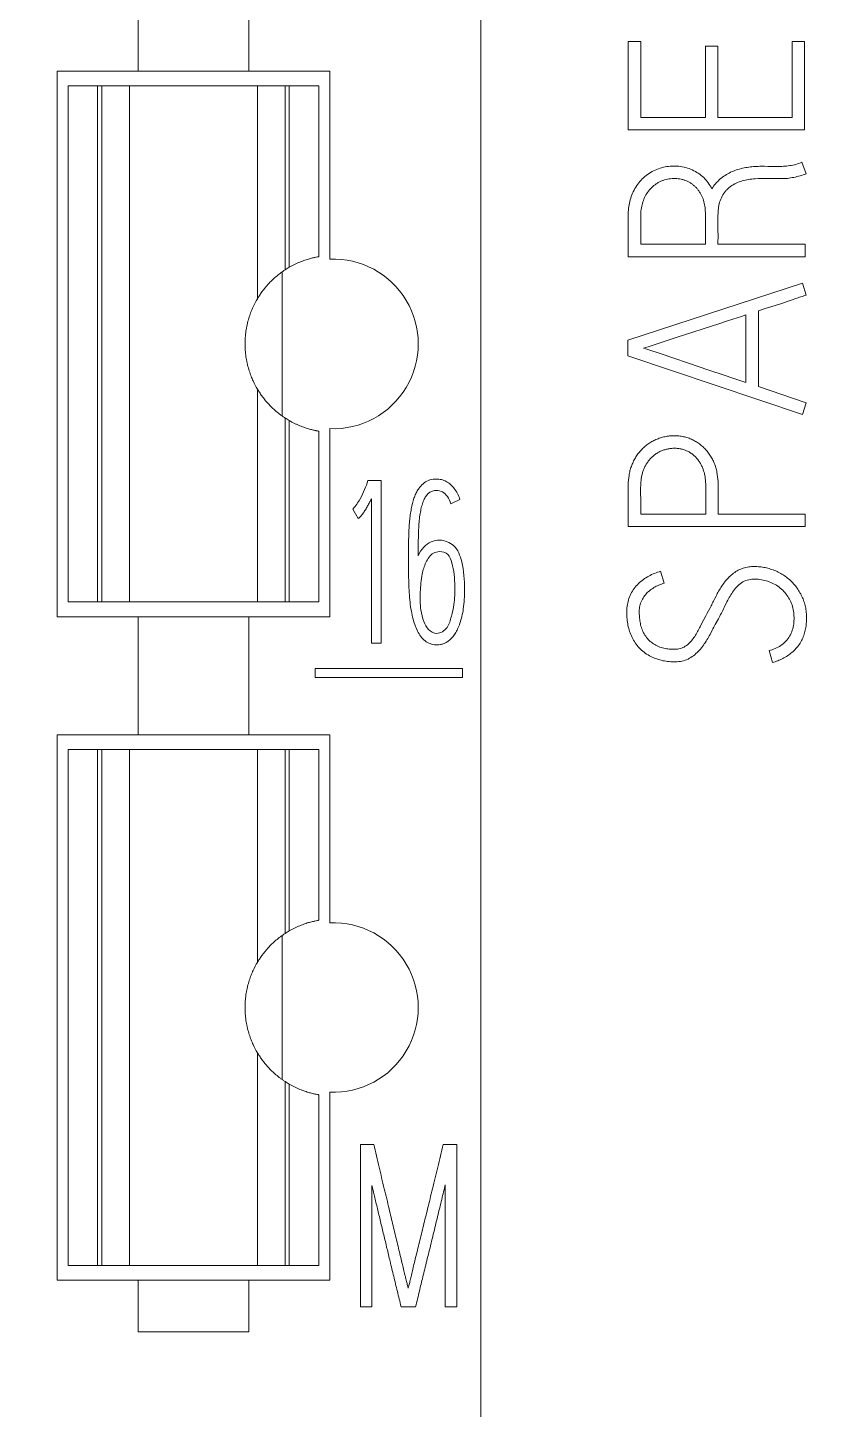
# Model space of a CAD drawing. Header units: millimetres. Extents: x 42356 to 50646, y 31507 to 39566.
# Drawn here: x 47874.95 to 47880.34, y 38376.43 to 38385.8 of the extents above; entities that cross this region are included whole.
import ezdxf

# ---------------------------------------------------------------- set-up
doc = ezdxf.new("R2010")
doc.units = ezdxf.units.MM
doc.set_wipeout_variables(frame=1)
doc.layers.add('000-PI-Oprema', color=30, linetype='Continuous', lineweight=5)

# ---------------------------------------------------------------- blocks, each defined once
blk = doc.blocks.new('PLC_CARD')
at = {"layer": '000-PI-Oprema'}
for p, q in [((15, -16.3764), (15, -58.7236)), ((12.675, -49.1236), (12.675, -48.3236)), ((13.425, -48.3236), (13.425, -49.1236)), ((12.125, -52.8236), (12.125, -49.1236)), ((12.125, -49.1236), (12.675, -49.1236)), ((12.675, -49.1236), (13.425, -49.1236)), ((13.425, -49.1236), (13.975, -49.1236)), ((13.975, -49.1236), (13.975, -50.3992)), ((12.2, -49.2236), (12.4, -49.2236)), ((12.2, -49.2236), (12.2, -52.7236)), ((12.4, -49.2236), (12.428, -49.2236)), ((12.4, -49.2236), (12.4, -52.7236)), ((12.428, -49.2236), (12.6159, -49.2236)), ((12.428, -49.2236), (12.428, -52.7236)), ((12.6159, -49.2236), (12.6159, -52.7236)), ((13.4841, -49.2236), (13.672, -49.2236)), ((13.4841, -49.2236), (13.4841, -50.6673)), ((13.672, -49.2236), (13.7, -49.2236)), ((13.672, -49.2236), (13.672, -50.4712)), ((13.9, -49.2236), (13.7, -49.2236)), ((13.7, -49.2236), (13.7, -50.454)), ((13.9, -49.2236), (13.9, -50.382)), ((13.9001, -50.3821), (13.9001, -49.2236)), ((13.9007, -50.3819), (13.9007, -49.2236)), ((13.651, -50.4856), (13.651, -51.4617)), ((13.4841, -51.2799), (13.4841, -52.7236)), ((13.672, -51.476), (13.672, -52.7236)), ((13.7, -51.4932), (13.7, -52.7236)), ((13.9, -51.5652), (13.9, -52.7236)), ((13.9001, -52.7236), (13.9001, -51.5652)), ((13.9007, -52.7236), (13.9007, -51.5654)), ((13.975, -51.5481), (13.975, -52.8236)), ((14.234, -51.9007), (14.3234, -51.9007)), ((14.3234, -51.9007), (14.3234, -53.0037)), ((14.168, -52.1581), (14.1304, -52.0942)), ((14.2573, -53.0037), (14.2573, -52.0241)), ((14.8582, -52.0286), (14.7973, -52.0576)), ((12.2, -52.7236), (12.4, -52.7236)), ((12.4, -52.7236), (12.428, -52.7236)), ((12.428, -52.7236), (12.6159, -52.7236)), ((13.4841, -52.7236), (13.672, -52.7236)), ((13.672, -52.7236), (13.7, -52.7236)), ((13.9, -52.7236), (13.7, -52.7236)), ((12.675, -52.8236), (12.125, -52.8236)), ((12.675, -53.6236), (12.675, -52.8236)), ((13.425, -52.8236), (12.675, -52.8236)), ((13.975, -52.8236), (13.425, -52.8236)), ((13.425, -52.8236), (13.425, -53.6236)), ((14.3234, -53.0037), (14.2573, -53.0037)), ((14.8753, -53.1736), (13.8768, -53.1736)), ((13.8768, -53.1736), (13.8768, -53.2347)), ((14.8753, -53.2347), (14.8753, -53.1736)), ((13.8768, -53.2347), (14.8753, -53.2347)), ((12.125, -53.6236), (12.675, -53.6236)), ((12.125, -57.3236), (12.125, -53.6236)), ((12.675, -53.6236), (13.425, -53.6236)), ((13.425, -53.6236), (13.975, -53.6236)), ((13.975, -53.6236), (13.975, -54.8992)), ((12.2, -53.7236), (12.4, -53.7236)), ((12.2, -53.7236), (12.2, -57.2236)), ((12.4, -53.7236), (12.428, -53.7236)), ((12.4, -53.7236), (12.4, -57.2236)), ((12.428, -53.7236), (12.6159, -53.7236)), ((12.428, -53.7236), (12.428, -57.2236)), ((12.6159, -53.7236), (12.6159, -57.2236)), ((13.4841, -53.7236), (13.672, -53.7236)), ((13.4841, -53.7236), (13.4841, -55.1673)), ((13.672, -53.7236), (13.7, -53.7236)), ((13.672, -53.7236), (13.672, -54.9712)), ((13.9, -53.7236), (13.7, -53.7236)), ((13.7, -53.7236), (13.7, -54.954)), ((13.9, -53.7236), (13.9, -54.882)), ((13.9001, -54.8821), (13.9001, -53.7236)), ((13.9007, -54.8819), (13.9007, -53.7236)), ((13.651, -54.9856), (13.651, -55.9617)), ((13.4841, -55.7799), (13.4841, -57.2236)), ((13.672, -55.976), (13.672, -57.2236)), ((13.7, -55.9932), (13.7, -57.2236)), ((13.9, -56.0652), (13.9, -57.2236)), ((13.9001, -57.2236), (13.9001, -56.0652)), ((13.9007, -57.2236), (13.9007, -56.0654)), ((13.975, -56.0481), (13.975, -57.3236)), ((14.2729, -56.4022), (14.183, -56.4022)), ((14.183, -56.4022), (14.183, -57.5037)), ((14.8366, -56.4022), (14.7452, -56.4022)), ((14.8366, -57.5037), (14.8366, -56.4022)), ((14.2607, -57.5037), (14.2607, -56.6795)), ((14.7589, -56.6749), (14.7589, -57.5037)), ((12.2, -57.2236), (12.4, -57.2236)), ((12.4, -57.2236), (12.428, -57.2236)), ((12.428, -57.2236), (12.6159, -57.2236)), ((13.4841, -57.2236), (13.672, -57.2236)), ((13.672, -57.2236), (13.7, -57.2236)), ((13.9, -57.2236), (13.7, -57.2236)), ((12.675, -57.3236), (12.125, -57.3236)), ((12.675, -57.6736), (12.675, -57.3236)), ((13.425, -57.3236), (12.675, -57.3236)), ((13.975, -57.3236), (13.425, -57.3236)), ((13.425, -57.3236), (13.425, -57.6736)), ((14.183, -57.5037), (14.2607, -57.5037)), ((14.4588, -57.5022), (14.5578, -57.5022)), ((14.7589, -57.5037), (14.8366, -57.5037)), ((13.425, -57.6736), (12.675, -57.6736))]:
    blk.add_line(p, q, dxfattribs=at)
for centre, radius, start, end in [((14, -50.9736), 0.575, 267.50811, 92.49189), ((14, -50.9736), 0.6, 120, 123.13559), ((14, -50.9736), 0.6, 236.86441, 240), ((14, -55.4736), 0.575, 267.50811, 92.49189), ((14, -55.4736), 0.6, 120, 123.13559), ((14, -55.4736), 0.6, 236.86441, 240)]:
    blk.add_arc(centre, radius, start, end, dxfattribs=at)
for points, knots in [([(12.6159, -49.2236), (12.6254, -49.2236), (12.6439, -49.2236), (12.6721, -49.2236), (12.701, -49.2236), (12.7212, -49.2236), (12.7581, -49.2236), (12.8288, -49.2236), (12.9039, -49.2236), (12.997, -49.2236), (13.096, -49.2236), (13.1938, -49.2236), (13.2734, -49.2236), (13.342, -49.2236), (13.3803, -49.2236), (13.4001, -49.2236), (13.4388, -49.2236), (13.4657, -49.2236), (13.4841, -49.2236)], [0, 0, 0, 0, 0.06207, 0.11975, 0.187035, 0.2395, 0.284229, 0.328958, 0.391725, 0.453791, 0.535986, 0.613149, 0.671042, 0.715771, 0.7605, 0.819646, 0.88025, 1, 1, 1, 1]), ([(13.9, -50.382), (13.9, -50.382), (13.8986, -50.3822), (13.8931, -50.3832), (13.889, -50.384), (13.8809, -50.3855), (13.8779, -50.3862), (13.8713, -50.3876), (13.8641, -50.3892), (13.8559, -50.3912), (13.8471, -50.3934), (13.8425, -50.3946), (13.8279, -50.3987), (13.8175, -50.4019), (13.7954, -50.4095), (13.7836, -50.4138), (13.76, -50.4236), (13.748, -50.4289), (13.7237, -50.4408), (13.7117, -50.4472), (13.7, -50.454)], [0, 0, 0, 0, 0.125, 0.125, 0.25, 0.25, 0.3125, 0.3125, 0.375, 0.4375, 0.4375, 0.5, 0.5, 0.625, 0.625, 0.75, 0.75, 0.875, 0.875, 1, 1, 1, 1]), ([(13.672, -50.4712), (13.6611, -50.4783), (13.6503, -50.4859), (13.6295, -50.5015), (13.6195, -50.5095), (13.6004, -50.5259), (13.5912, -50.5343), (13.5735, -50.5514), (13.565, -50.5602), (13.5412, -50.5863), (13.5271, -50.6037), (13.5085, -50.6293), (13.5029, -50.6376), (13.4952, -50.6493), (13.4927, -50.6532), (13.4882, -50.6605), (13.486, -50.664), (13.4841, -50.6673)], [0, 0, 0, 0, 0.125, 0.125, 0.25, 0.25, 0.375, 0.375, 0.5, 0.5, 0.75, 0.75, 0.875, 0.875, 0.9375, 0.9375, 1, 1, 1, 1]), ([(13.4841, -50.6673), (13.4739, -50.6844), (13.4642, -50.7026), (13.4503, -50.7329), (13.4458, -50.7434), (13.437, -50.7659), (13.4327, -50.7778), (13.4245, -50.8032), (13.4207, -50.8166), (13.4156, -50.8376), (13.414, -50.8448), (13.4109, -50.8595), (13.4095, -50.8671), (13.4056, -50.8901), (13.4036, -50.906), (13.4015, -50.9308), (13.4009, -50.9393), (13.4002, -50.9564), (13.3998, -50.9735), (13.4002, -50.9906), (13.4009, -51.0077), (13.4015, -51.0162), (13.4036, -51.041), (13.4056, -51.0569), (13.4095, -51.08), (13.4109, -51.0876), (13.4139, -51.1022), (13.4155, -51.1094), (13.4206, -51.1303), (13.4244, -51.1436), (13.4325, -51.1688), (13.4368, -51.1809), (13.4456, -51.2035), (13.4502, -51.2141), (13.4642, -51.2446), (13.4739, -51.2628), (13.4841, -51.2799)], [0, 0, 0, 0, 0.125, 0.125, 0.1875, 0.1875, 0.25, 0.25, 0.3125, 0.3125, 0.34375, 0.34375, 0.375, 0.375, 0.4375, 0.4375, 0.46875, 0.46875, 0.5, 0.53125, 0.53125, 0.5625, 0.5625, 0.625, 0.625, 0.65625, 0.65625, 0.6875, 0.6875, 0.75, 0.75, 0.8125, 0.8125, 0.875, 0.875, 1, 1, 1, 1]), ([(13.4841, -51.2799), (13.486, -51.2832), (13.4882, -51.2868), (13.4928, -51.2941), (13.4952, -51.2979), (13.5029, -51.3097), (13.5085, -51.3179), (13.5208, -51.3349), (13.5275, -51.3436), (13.5417, -51.361), (13.5566, -51.3784), (13.5733, -51.3956), (13.591, -51.4128), (13.6003, -51.4213), (13.6196, -51.4378), (13.6296, -51.4458), (13.6451, -51.4574), (13.6503, -51.4612), (13.661, -51.4687), (13.6665, -51.4725), (13.672, -51.476)], [0, 0, 0, 0, 0.0625, 0.0625, 0.125, 0.125, 0.25, 0.25, 0.375, 0.375, 0.5, 0.625, 0.625, 0.75, 0.75, 0.875, 0.875, 0.9375, 0.9375, 1, 1, 1, 1]), ([(13.7, -51.4932), (13.7119, -51.5001), (13.7239, -51.5065), (13.7418, -51.5153), (13.7479, -51.5181), (13.7599, -51.5235), (13.7659, -51.5261), (13.7838, -51.5335), (13.7953, -51.5377), (13.8118, -51.5434), (13.8172, -51.5451), (13.8277, -51.5484), (13.8328, -51.5499), (13.8473, -51.554), (13.856, -51.5561), (13.8676, -51.5589), (13.8713, -51.5597), (13.8779, -51.5611), (13.8809, -51.5617), (13.889, -51.5633), (13.8931, -51.564), (13.8986, -51.565), (13.9, -51.5652), (13.9, -51.5652)], [0, 0, 0, 0, 0.125, 0.125, 0.1875, 0.1875, 0.25, 0.25, 0.375, 0.375, 0.4375, 0.4375, 0.5, 0.5, 0.625, 0.625, 0.6875, 0.6875, 0.75, 0.75, 0.875, 0.875, 1, 1, 1, 1]), ([(14.1304, -52.0942), (14.15, -52.0724), (14.1813, -52.0305), (14.211, -51.9626), (14.2272, -51.9209), (14.234, -51.9007)], [0, 0, 0, 0, 0.391503, 0.710241, 1, 1, 1, 1]), ([(14.5746, -52.4111), (14.5837, -52.3899), (14.6081, -52.3515), (14.66, -52.3121), (14.7344, -52.2971), (14.8324, -52.3352), (14.8834, -52.472), (14.8907, -52.5972), (14.8882, -52.7037), (14.8825, -52.7664), (14.8725, -52.8203), (14.8592, -52.8662), (14.8442, -52.9051), (14.8266, -52.9374), (14.8075, -52.9632), (14.7877, -52.9836), (14.7666, -52.9979), (14.7458, -53.0071), (14.726, -53.0131), (14.6989, -53.0155), (14.6654, -53.0112), (14.6278, -52.9948), (14.5979, -52.9666), (14.5741, -52.9304), (14.5542, -52.8878), (14.5391, -52.8386), (14.5276, -52.7837), (14.519, -52.7237), (14.5139, -52.6592), (14.511, -52.5916), (14.5089, -52.5223), (14.5084, -52.4564), (14.5087, -52.3951), (14.5093, -52.3395), (14.5103, -52.2863), (14.5121, -52.2357), (14.5153, -52.1882), (14.5198, -52.1438), (14.5257, -52.1026), (14.5335, -52.0644), (14.5428, -52.0294), (14.5541, -51.9978), (14.5678, -51.97), (14.5875, -51.9417), (14.6143, -51.9135), (14.654, -51.8937), (14.6947, -51.8884), (14.7326, -51.8926), (14.7658, -51.9052), (14.7955, -51.926), (14.8214, -51.954), (14.8429, -51.9887), (14.8536, -52.0148), (14.8582, -52.0286)], [0, 0, 0, 0, 0.02734, 0.050656, 0.073847, 0.112665, 0.160439, 0.231759, 0.259432, 0.283675, 0.304639, 0.322888, 0.33893, 0.352957, 0.36526, 0.376094, 0.385765, 0.394515, 0.402403, 0.409638, 0.425916, 0.440998, 0.456337, 0.47289, 0.49089, 0.51072, 0.532393, 0.555781, 0.580982, 0.607333, 0.634123, 0.661361, 0.683693, 0.705177, 0.725813, 0.745413, 0.763799, 0.780989, 0.797051, 0.812068, 0.826093, 0.839044, 0.850906, 0.861869, 0.879032, 0.895254, 0.91227, 0.92584, 0.939126, 0.952939, 0.96754, 0.983061, 1, 1, 1, 1]), ([(14.7973, -52.0576), (14.7922, -52.0409), (14.7777, -52.0085), (14.7423, -51.9743), (14.7033, -51.9658), (14.6719, -51.9699), (14.6485, -51.9817), (14.63, -52.0015), (14.6152, -52.0272), (14.6028, -52.0583), (14.5931, -52.0948), (14.5858, -52.1365), (14.5805, -52.1833), (14.5775, -52.2349), (14.5759, -52.2906), (14.5748, -52.3497), (14.5746, -52.3903), (14.5746, -52.4111)], [0, 0, 0, 0, 0.086874, 0.156866, 0.224632, 0.265335, 0.303948, 0.344754, 0.390627, 0.442518, 0.501395, 0.567591, 0.641152, 0.722329, 0.80988, 0.902432, 1, 1, 1, 1]), ([(14.2573, -52.0241), (14.2535, -52.0321), (14.2453, -52.0483), (14.2319, -52.073), (14.2175, -52.0979), (14.2023, -52.1214), (14.1859, -52.1417), (14.174, -52.1531), (14.168, -52.1581)], [0, 0, 0, 0, 0.164096, 0.336927, 0.518657, 0.695677, 0.855448, 1, 1, 1, 1]), ([(14.6792, -52.3927), (14.6556, -52.4058), (14.6231, -52.4552), (14.5965, -52.5465), (14.5883, -52.6555), (14.5864, -52.765), (14.6098, -52.851), (14.6397, -52.9135), (14.7062, -52.9513), (14.7809, -52.9), (14.7997, -52.8208), (14.8242, -52.7281), (14.8234, -52.6322), (14.8214, -52.5366), (14.8071, -52.465), (14.7833, -52.3948), (14.725, -52.3771), (14.691, -52.3862), (14.6792, -52.3927)], [0, 0, 0, 0, 0.0625, 0.125, 0.21875, 0.3125, 0.375, 0.421875, 0.46875, 0.53125, 0.59375, 0.65625, 0.75, 0.8125, 0.875, 0.921875, 0.96875, 1, 1, 1, 1]), ([(12.6159, -52.7236), (12.6254, -52.7236), (12.6439, -52.7236), (12.6721, -52.7236), (12.701, -52.7236), (12.7212, -52.7236), (12.7581, -52.7236), (12.8288, -52.7236), (12.9039, -52.7236), (12.997, -52.7236), (13.096, -52.7236), (13.1938, -52.7236), (13.2734, -52.7236), (13.342, -52.7236), (13.3803, -52.7236), (13.4001, -52.7236), (13.4388, -52.7236), (13.4657, -52.7236), (13.4841, -52.7236)], [0, 0, 0, 0, 0.06207, 0.11975, 0.187035, 0.2395, 0.284229, 0.328958, 0.391725, 0.453791, 0.535986, 0.613149, 0.671042, 0.715771, 0.7605, 0.819646, 0.88025, 1, 1, 1, 1]), ([(12.6159, -53.7236), (12.6254, -53.7236), (12.6439, -53.7236), (12.6721, -53.7236), (12.701, -53.7236), (12.7212, -53.7236), (12.7581, -53.7236), (12.8288, -53.7236), (12.9039, -53.7236), (12.997, -53.7236), (13.096, -53.7236), (13.1938, -53.7236), (13.2734, -53.7236), (13.342, -53.7236), (13.3803, -53.7236), (13.4001, -53.7236), (13.4388, -53.7236), (13.4657, -53.7236), (13.4841, -53.7236)], [0, 0, 0, 0, 0.06207, 0.11975, 0.187035, 0.2395, 0.284229, 0.328958, 0.391725, 0.453791, 0.535986, 0.613149, 0.671042, 0.715771, 0.7605, 0.819646, 0.88025, 1, 1, 1, 1]), ([(13.9, -54.882), (13.9, -54.882), (13.8986, -54.8822), (13.8931, -54.8832), (13.889, -54.884), (13.8809, -54.8855), (13.8779, -54.8862), (13.8713, -54.8876), (13.8641, -54.8892), (13.8559, -54.8912), (13.8471, -54.8934), (13.8425, -54.8946), (13.8279, -54.8987), (13.8175, -54.9019), (13.7954, -54.9095), (13.7836, -54.9138), (13.76, -54.9236), (13.748, -54.9289), (13.7237, -54.9408), (13.7117, -54.9472), (13.7, -54.954)], [0, 0, 0, 0, 0.125, 0.125, 0.25, 0.25, 0.3125, 0.3125, 0.375, 0.4375, 0.4375, 0.5, 0.5, 0.625, 0.625, 0.75, 0.75, 0.875, 0.875, 1, 1, 1, 1]), ([(13.672, -54.9712), (13.6611, -54.9783), (13.6503, -54.9859), (13.6295, -55.0015), (13.6195, -55.0095), (13.6004, -55.0259), (13.5912, -55.0343), (13.5735, -55.0514), (13.565, -55.0602), (13.5412, -55.0863), (13.5271, -55.1037), (13.5085, -55.1293), (13.5029, -55.1376), (13.4952, -55.1493), (13.4927, -55.1532), (13.4882, -55.1605), (13.486, -55.164), (13.4841, -55.1673)], [0, 0, 0, 0, 0.125, 0.125, 0.25, 0.25, 0.375, 0.375, 0.5, 0.5, 0.75, 0.75, 0.875, 0.875, 0.9375, 0.9375, 1, 1, 1, 1]), ([(13.4841, -55.1673), (13.4739, -55.1844), (13.4642, -55.2026), (13.4503, -55.2329), (13.4458, -55.2434), (13.437, -55.2659), (13.4327, -55.2778), (13.4245, -55.3032), (13.4207, -55.3166), (13.4156, -55.3376), (13.414, -55.3448), (13.4109, -55.3595), (13.4095, -55.3671), (13.4056, -55.3901), (13.4036, -55.406), (13.4015, -55.4308), (13.4009, -55.4393), (13.4002, -55.4564), (13.3998, -55.4735), (13.4002, -55.4906), (13.4009, -55.5077), (13.4015, -55.5162), (13.4036, -55.541), (13.4056, -55.5569), (13.4095, -55.58), (13.4109, -55.5876), (13.4139, -55.6022), (13.4155, -55.6094), (13.4206, -55.6303), (13.4244, -55.6436), (13.4325, -55.6688), (13.4368, -55.6809), (13.4456, -55.7035), (13.4502, -55.7141), (13.4642, -55.7446), (13.4739, -55.7628), (13.4841, -55.7799)], [0, 0, 0, 0, 0.125, 0.125, 0.1875, 0.1875, 0.25, 0.25, 0.3125, 0.3125, 0.34375, 0.34375, 0.375, 0.375, 0.4375, 0.4375, 0.46875, 0.46875, 0.5, 0.53125, 0.53125, 0.5625, 0.5625, 0.625, 0.625, 0.65625, 0.65625, 0.6875, 0.6875, 0.75, 0.75, 0.8125, 0.8125, 0.875, 0.875, 1, 1, 1, 1]), ([(13.4841, -55.7799), (13.486, -55.7832), (13.4882, -55.7868), (13.4928, -55.7941), (13.4952, -55.7979), (13.5029, -55.8097), (13.5085, -55.8179), (13.5208, -55.8349), (13.5275, -55.8436), (13.5417, -55.861), (13.5566, -55.8784), (13.5733, -55.8956), (13.591, -55.9128), (13.6003, -55.9213), (13.6196, -55.9378), (13.6296, -55.9458), (13.6451, -55.9574), (13.6503, -55.9612), (13.661, -55.9687), (13.6665, -55.9725), (13.672, -55.976)], [0, 0, 0, 0, 0.0625, 0.0625, 0.125, 0.125, 0.25, 0.25, 0.375, 0.375, 0.5, 0.625, 0.625, 0.75, 0.75, 0.875, 0.875, 0.9375, 0.9375, 1, 1, 1, 1]), ([(13.7, -55.9932), (13.7119, -56.0001), (13.7239, -56.0065), (13.7418, -56.0153), (13.7479, -56.0181), (13.7599, -56.0235), (13.7659, -56.0261), (13.7838, -56.0335), (13.7953, -56.0377), (13.8118, -56.0434), (13.8172, -56.0451), (13.8277, -56.0484), (13.8328, -56.0499), (13.8473, -56.054), (13.856, -56.0561), (13.8676, -56.0589), (13.8713, -56.0597), (13.8779, -56.0611), (13.8809, -56.0617), (13.889, -56.0633), (13.8931, -56.064), (13.8986, -56.065), (13.9, -56.0652), (13.9, -56.0652)], [0, 0, 0, 0, 0.125, 0.125, 0.1875, 0.1875, 0.25, 0.25, 0.375, 0.375, 0.4375, 0.4375, 0.5, 0.5, 0.625, 0.625, 0.6875, 0.6875, 0.75, 0.75, 0.875, 0.875, 1, 1, 1, 1]), ([(14.5076, -57.3773), (14.5059, -57.3707), (14.5021, -57.3552), (14.4955, -57.3286), (14.4873, -57.2955), (14.4779, -57.257), (14.4675, -57.2141), (14.4563, -57.1674), (14.4443, -57.1175), (14.4316, -57.0647), (14.4183, -57.0096), (14.4048, -56.9532), (14.3913, -56.8964), (14.3719, -56.8125), (14.3438, -56.6994), (14.3089, -56.5536), (14.2853, -56.4536), (14.2729, -56.4022)], [0, 0, 0, 0, 0.020264, 0.047652, 0.082163, 0.122222, 0.166252, 0.214254, 0.265633, 0.319797, 0.376744, 0.435063, 0.493343, 0.551585, 0.692456, 0.841928, 1, 1, 1, 1]), ([(14.7452, -56.4022), (14.7328, -56.4536), (14.7083, -56.5536), (14.6727, -56.6993), (14.6453, -56.8127), (14.6244, -56.8963), (14.6105, -56.9532), (14.5968, -57.0096), (14.5835, -57.0647), (14.5705, -57.1175), (14.5581, -57.1674), (14.5465, -57.214), (14.5361, -57.2569), (14.527, -57.2955), (14.5193, -57.3286), (14.513, -57.3552), (14.5092, -57.3707), (14.5076, -57.3773)], [0, 0, 0, 0, 0.158157, 0.307641, 0.448451, 0.506849, 0.565206, 0.623523, 0.680449, 0.734634, 0.786077, 0.834125, 0.878123, 0.918074, 0.952462, 0.97977, 1, 1, 1, 1]), ([(14.2607, -56.6795), (14.2636, -56.6914), (14.2694, -56.7161), (14.2785, -56.7545), (14.2883, -56.7951), (14.2985, -56.8374), (14.3089, -56.8808), (14.3195, -56.925), (14.3302, -56.9699), (14.3411, -57.0153), (14.3521, -57.061), (14.3631, -57.1063), (14.3737, -57.1508), (14.3887, -57.2138), (14.4088, -57.2961), (14.4337, -57.3987), (14.4504, -57.4675), (14.4588, -57.5022)], [0, 0, 0, 0, 0.043476, 0.090056, 0.139741, 0.191488, 0.244254, 0.298039, 0.352649, 0.40789, 0.46376, 0.519218, 0.573222, 0.62577, 0.748864, 0.873607, 1, 1, 1, 1]), ([(14.5578, -57.5022), (14.5621, -57.4841), (14.5704, -57.449), (14.5826, -57.398), (14.5944, -57.3489), (14.6065, -57.2993), (14.6194, -57.2468), (14.6335, -57.1906), (14.6481, -57.1319), (14.6628, -57.072), (14.6774, -57.0116), (14.692, -56.9512), (14.7065, -56.8913), (14.7206, -56.8327), (14.7342, -56.7766), (14.7469, -56.7243), (14.755, -56.6909), (14.7589, -56.6749)], [0, 0, 0, 0, 0.065493, 0.127127, 0.184902, 0.243326, 0.30691, 0.375653, 0.447363, 0.519844, 0.593098, 0.666328, 0.738739, 0.81033, 0.878859, 0.942082, 1, 1, 1, 1]), ([(12.6159, -57.2236), (12.6254, -57.2236), (12.6439, -57.2236), (12.6721, -57.2236), (12.701, -57.2236), (12.7212, -57.2236), (12.7581, -57.2236), (12.8288, -57.2236), (12.9039, -57.2236), (12.997, -57.2236), (13.096, -57.2236), (13.1938, -57.2236), (13.2734, -57.2236), (13.342, -57.2236), (13.3803, -57.2236), (13.4001, -57.2236), (13.4388, -57.2236), (13.4657, -57.2236), (13.4841, -57.2236)], [0, 0, 0, 0, 0.06207, 0.11975, 0.187035, 0.2395, 0.284229, 0.328958, 0.391725, 0.453791, 0.535986, 0.613149, 0.671042, 0.715771, 0.7605, 0.819646, 0.88025, 1, 1, 1, 1])]:
    blk.add_open_spline(points, degree=3, knots=knots, dxfattribs=at)
blk = doc.blocks.new('6ES7193-6PA00-0AA0')
blk.add_wipeout([(47315.5808, 38480.0409), (47322.5808, 38480.0409), (47322.5808, 38362.9039), (47315.5808, 38362.9039)])
at = {"layer": '000-PI-Oprema'}
for p, q in [((47315.5808, 38362.9039), (47315.5808, 38480.0409)), ((47316.5808, 38374.9039), (47316.5808, 38374.3064)), ((47316.6656, 38374.9039), (47316.5808, 38374.9039)), ((47316.6656, 38374.3896), (47316.6656, 38374.9039)), ((47317.6942, 38374.9039), (47317.6942, 38374.3896)), ((47317.7774, 38374.9039), (47317.6942, 38374.9039)), ((47317.7774, 38374.3064), (47317.7774, 38374.9039)), ((47317.105, 38374.8723), (47317.105, 38374.3896)), ((47317.1883, 38374.8723), (47317.105, 38374.8723)), ((47317.1883, 38374.3896), (47317.1883, 38374.8723)), ((47317.105, 38374.3896), (47316.6656, 38374.3896)), ((47317.6942, 38374.3896), (47317.1883, 38374.3896)), ((47316.5808, 38374.3064), (47317.7774, 38374.3064)), ((47317.7591, 38374.085), (47317.7891, 38374.0068)), ((47316.5807, 38373.5382), (47316.5809, 38373.6322)), ((47316.5809, 38373.6322), (47316.5809, 38373.6557)), ((47316.6658, 38373.6529), (47316.6656, 38373.591)), ((47316.6656, 38373.591), (47316.6656, 38373.5291)), ((47317.1901, 38373.5951), (47317.1899, 38373.5291)), ((47316.5807, 38373.4912), (47316.5807, 38373.5382)), ((47316.6656, 38373.5291), (47317.105, 38373.5291)), ((47317.1899, 38373.5291), (47317.7808, 38373.5291)), ((47317.7808, 38373.5291), (47317.7808, 38373.4443)), ((47316.5808, 38373.4443), (47316.5807, 38373.4912)), ((47317.7808, 38373.4443), (47316.5808, 38373.4443)), ((47317.7625, 38373.2662), (47316.5791, 38372.8784)), ((47317.7891, 38373.1846), (47317.7625, 38373.2662)), ((47317.5855, 38373.1165), (47317.6225, 38373.1287)), ((47317.6225, 38373.1287), (47317.6596, 38373.1411)), ((47317.6596, 38373.1411), (47317.6873, 38373.1506)), ((47317.6873, 38373.1506), (47317.7241, 38373.1634)), ((47317.291, 38373.0214), (47317.3501, 38373.0404)), ((47317.3501, 38373.0404), (47317.3797, 38373.0498)), ((47317.3797, 38373.0498), (47317.3797, 38372.5921)), ((47317.4645, 38373.0781), (47317.5111, 38373.0927)), ((47317.4645, 38372.5638), (47317.4645, 38373.0781)), ((47317.5111, 38373.0927), (47317.5483, 38373.1045)), ((47317.5483, 38373.1045), (47317.5855, 38373.1165)), ((47316.9073, 38372.8963), (47317.2024, 38372.9927)), ((47317.2024, 38372.9927), (47317.2467, 38373.0071)), ((47317.2467, 38373.0071), (47317.291, 38373.0214)), ((47316.5791, 38372.8784), (47316.5791, 38372.7719)), ((47316.7151, 38372.8347), (47316.8039, 38372.863)), ((47316.8039, 38372.863), (47316.9073, 38372.8963)), ((47316.5791, 38372.7719), (47317.7625, 38372.3741)), ((47316.6856, 38372.8251), (47316.7151, 38372.8347)), ((47316.7004, 38372.8202), (47316.6856, 38372.8251)), ((47316.8187, 38372.7811), (47316.7004, 38372.8202)), ((47316.8778, 38372.7612), (47316.8187, 38372.7811)), ((47316.9957, 38372.7211), (47316.8778, 38372.7612)), ((47317.0547, 38372.7011), (47316.9957, 38372.7211)), ((47317.1285, 38372.6762), (47317.0547, 38372.7011)), ((47317.2319, 38372.6415), (47317.1285, 38372.6762)), ((47317.291, 38372.6217), (47317.2319, 38372.6415)), ((47317.3797, 38372.5921), (47317.291, 38372.6217)), ((47317.7891, 38372.454), (47317.4645, 38372.5638)), ((47317.7625, 38372.3741), (47317.7891, 38372.454)), ((47316.5807, 38371.7097), (47316.5809, 38371.8042)), ((47316.6656, 38371.7963), (47316.6658, 38371.7723)), ((47316.6658, 38371.7723), (47316.6656, 38371.7)), ((47317.1067, 38371.7482), (47317.1066, 38371.7963)), ((47317.1067, 38371.7), (47317.1067, 38371.7482)), ((47316.5808, 38371.6467), (47316.5807, 38371.7097)), ((47316.5808, 38371.6151), (47316.5808, 38371.6467)), ((47316.6656, 38371.7), (47317.1067, 38371.7)), ((47317.1916, 38371.7), (47317.7808, 38371.7)), ((47317.7808, 38371.7), (47317.7808, 38371.6151)), ((47317.7808, 38371.6151), (47316.5808, 38371.6151)), ((47316.8238, 38371.2307), (47316.8005, 38371.3122)), ((47317.1341, 38371.0602), (47317.1163, 38371.0272)), ((47317.1429, 38371.0768), (47317.1341, 38371.0602)), ((47317.0859, 38370.969), (47317.069, 38370.9356)), ((47317.0945, 38370.9857), (47317.0859, 38370.969)), ((47317.1076, 38371.0106), (47317.0945, 38370.9857)), ((47317.1163, 38371.0272), (47317.1076, 38371.0106)), ((47317.1713, 38370.9512), (47317.1923, 38370.9892)), ((47317.5361, 38370.7746), (47317.5594, 38370.6931))]:
    blk.add_line(p, q, dxfattribs=at)
for points in [[(47316.5809, 38373.6557), (47316.5805, 38373.7027), (47316.5807, 38373.7262), (47316.581, 38373.7379), (47316.5816, 38373.7496), (47316.5825, 38373.7614), (47316.5837, 38373.7731), (47316.5852, 38373.7847), (47316.5871, 38373.7964), (47316.5893, 38373.8079), (47316.5919, 38373.8194), (47316.5948, 38373.8308), (47316.5982, 38373.8421), (47316.6019, 38373.8533), (47316.606, 38373.8644), (47316.6104, 38373.8753), (47316.6153, 38373.886), (47316.6206, 38373.8966), (47316.6262, 38373.907), (47316.6322, 38373.9171), (47316.6386, 38373.927), (47316.6454, 38373.9367), (47316.6525, 38373.9461), (47316.6601, 38373.9552), (47316.668, 38373.9639), (47316.6762, 38373.9724), (47316.6848, 38373.9805), (47316.6937, 38373.9883), (47316.7028, 38373.9958), (47316.7123, 38374.0029), (47316.7221, 38374.0096), (47316.7321, 38374.0159), (47316.7423, 38374.0218), (47316.7528, 38374.0273), (47316.7634, 38374.0324), (47316.7743, 38374.0371), (47316.7853, 38374.0413), (47316.7965, 38374.0451), (47316.8078, 38374.0485), (47316.8192, 38374.0515), (47316.8307, 38374.054), (47316.8424, 38374.0561), (47316.854, 38374.0577), (47316.8658, 38374.059), (47316.8775, 38374.0597), (47316.8893, 38374.06), (47316.901, 38374.0599), (47316.9128, 38374.0593), (47316.9245, 38374.0583), (47316.9362, 38374.0568), (47316.9478, 38374.0548), (47316.9594, 38374.0523), (47316.9708, 38374.0494), (47316.9821, 38374.0461), (47316.9933, 38374.0423), (47317.0043, 38374.0381), (47317.0152, 38374.0334), (47317.0259, 38374.0283), (47317.0363, 38374.0228), (47317.0465, 38374.0169), (47317.0565, 38374.0105), (47317.0662, 38374.0038), (47317.0756, 38373.9966), (47317.0846, 38373.989), (47317.0932, 38373.981), (47317.1015, 38373.9727), (47317.1093, 38373.9639), (47317.1167, 38373.9548), (47317.1238, 38373.9453), (47317.1305, 38373.9357), (47317.1368, 38373.9258), (47317.1427, 38373.9157), (47317.1483, 38373.9053)], [(47317.1483, 38373.9053), (47317.1542, 38373.9144), (47317.1604, 38373.9232), (47317.1669, 38373.9318), (47317.1736, 38373.94), (47317.1807, 38373.948), (47317.188, 38373.9557), (47317.1956, 38373.9632), (47317.2036, 38373.9703), (47317.2118, 38373.9772), (47317.2203, 38373.9839), (47317.229, 38373.9902), (47317.2379, 38373.9962), (47317.2471, 38374.0019), (47317.2564, 38374.0073), (47317.266, 38374.0124), (47317.2756, 38374.0172), (47317.2854, 38374.0217), (47317.2953, 38374.0258), (47317.3053, 38374.0296), (47317.3155, 38374.0332), (47317.3257, 38374.0364), (47317.336, 38374.0394), (47317.3464, 38374.0421), (47317.3568, 38374.0445), (47317.3673, 38374.0468), (47317.3778, 38374.0488), (47317.3884, 38374.0505), (47317.399, 38374.0521), (47317.4096, 38374.0535), (47317.4202, 38374.0547), (47317.4309, 38374.0557), (47317.4416, 38374.0565), (47317.4523, 38374.0571), (47317.463, 38374.0576), (47317.4737, 38374.0579), (47317.4844, 38374.058), (47317.5058, 38374.0579), (47317.5271, 38374.0576), (47317.5485, 38374.0571), (47317.5699, 38374.0567), (47317.5913, 38374.0567), (47317.602, 38374.0568), (47317.6127, 38374.0571), (47317.6234, 38374.0575), (47317.6341, 38374.0581), (47317.6448, 38374.0589), (47317.6555, 38374.0599), (47317.6661, 38374.061), (47317.6767, 38374.0625), (47317.6873, 38374.0642), (47317.6978, 38374.0662), (47317.7082, 38374.0686), (47317.7186, 38374.0712), (47317.7288, 38374.0742), (47317.739, 38374.0775), (47317.7491, 38374.0811), (47317.7591, 38374.085)], [(47317.1049, 38373.6323), (47317.1049, 38373.6529), (47317.105, 38373.6735), (47317.1053, 38373.6941), (47317.1053, 38373.7147), (47317.1052, 38373.725), (47317.105, 38373.7354), (47317.1046, 38373.7457), (47317.104, 38373.7561), (47317.1032, 38373.7664), (47317.1021, 38373.7767), (47317.1007, 38373.787), (47317.099, 38373.7972), (47317.0969, 38373.8073), (47317.0945, 38373.8173), (47317.0917, 38373.8273), (47317.0884, 38373.8371), (47317.0847, 38373.8467), (47317.0805, 38373.8562), (47317.076, 38373.8655), (47317.0709, 38373.8746), (47317.0683, 38373.879), (47317.0655, 38373.8834), (47317.0626, 38373.8877), (47317.0596, 38373.8919), (47317.0565, 38373.8961), (47317.0533, 38373.9002), (47317.05, 38373.9042), (47317.0466, 38373.9081), (47317.0431, 38373.912), (47317.0394, 38373.9157), (47317.0357, 38373.9194), (47317.032, 38373.9229), (47317.0281, 38373.9264), (47317.0241, 38373.9298), (47317.02, 38373.933), (47317.0159, 38373.9362), (47317.0117, 38373.9392), (47317.0074, 38373.9421), (47317.003, 38373.9449), (47316.9986, 38373.9476), (47316.9941, 38373.9502), (47316.9895, 38373.9526), (47316.9849, 38373.9549), (47316.9802, 38373.9571), (47316.9754, 38373.9592), (47316.9706, 38373.9611), (47316.9657, 38373.9629), (47316.9608, 38373.9646), (47316.9558, 38373.9661), (47316.9508, 38373.9676), (47316.9458, 38373.9689), (47316.9407, 38373.97), (47316.9305, 38373.972), (47316.9202, 38373.9735), (47316.9098, 38373.9746), (47316.8993, 38373.9751), (47316.8889, 38373.9752), (47316.8785, 38373.9748), (47316.8681, 38373.9739), (47316.8578, 38373.9726), (47316.8475, 38373.9708), (47316.8374, 38373.9685), (47316.8274, 38373.9658), (47316.8225, 38373.9642), (47316.8176, 38373.9625), (47316.8127, 38373.9607), (47316.8079, 38373.9588), (47316.8032, 38373.9568), (47316.7985, 38373.9546), (47316.7938, 38373.9523), (47316.7892, 38373.9499), (47316.7847, 38373.9474), (47316.7802, 38373.9448), (47316.7758, 38373.9421), (47316.7714, 38373.9392), (47316.7629, 38373.9332), (47316.7547, 38373.9268), (47316.7468, 38373.9201), (47316.7393, 38373.9129), (47316.732, 38373.9055), (47316.7251, 38373.8977), (47316.7186, 38373.8896), (47316.7125, 38373.8812), (47316.7067, 38373.8726), (47316.7013, 38373.8637), (47316.6963, 38373.8547), (47316.6917, 38373.8454), (47316.6874, 38373.8359), (47316.6836, 38373.8263), (47316.6801, 38373.8165), (47316.6771, 38373.8067), (47316.6744, 38373.7967), (47316.6721, 38373.7866), (47316.6702, 38373.7764), (47316.6686, 38373.7662), (47316.6674, 38373.756), (47316.6665, 38373.7457), (47316.6659, 38373.7354), (47316.6655, 38373.7251), (47316.6654, 38373.7148), (47316.6655, 38373.6941), (47316.6657, 38373.6735), (47316.6658, 38373.6529)], [(47317.7891, 38374.0068), (47317.7787, 38374.0031), (47317.7682, 38373.9996), (47317.7577, 38373.9964), (47317.7472, 38373.9933), (47317.7366, 38373.9905), (47317.7259, 38373.9879), (47317.7152, 38373.9854), (47317.7045, 38373.9831), (47317.6937, 38373.9811), (47317.6828, 38373.9792), (47317.6719, 38373.9777), (47317.661, 38373.9764), (47317.6501, 38373.9755), (47317.6391, 38373.9749), (47317.6281, 38373.9746), (47317.6171, 38373.9745), (47317.5951, 38373.9748), (47317.5731, 38373.9752), (47317.5512, 38373.9756), (47317.5292, 38373.9756), (47317.5072, 38373.9755), (47317.4852, 38373.9751), (47317.4633, 38373.9744), (47317.4413, 38373.9732), (47317.4303, 38373.9723), (47317.4194, 38373.9712), (47317.4085, 38373.9699), (47317.3976, 38373.9684), (47317.3867, 38373.9665), (47317.3759, 38373.9644), (47317.3652, 38373.9619), (47317.3545, 38373.9591), (47317.344, 38373.9559), (47317.3336, 38373.9523), (47317.3233, 38373.9483), (47317.3132, 38373.9438), (47317.3034, 38373.9389), (47317.2937, 38373.9335), (47317.2843, 38373.9277), (47317.2753, 38373.9213), (47317.2666, 38373.9146), (47317.2582, 38373.9073), (47317.2542, 38373.9035), (47317.2503, 38373.8996), (47317.2465, 38373.8956), (47317.2428, 38373.8915), (47317.2392, 38373.8873), (47317.2358, 38373.8829), (47317.2325, 38373.8785), (47317.2293, 38373.874), (47317.2233, 38373.8646), (47317.2178, 38373.855), (47317.2128, 38373.8451), (47317.2084, 38373.835), (47317.2046, 38373.8246), (47317.2013, 38373.8141), (47317.1985, 38373.8035), (47317.1962, 38373.7927), (47317.1943, 38373.7819), (47317.1929, 38373.771), (47317.1917, 38373.76), (47317.1909, 38373.749), (47317.1902, 38373.7379), (47317.1898, 38373.7269), (47317.1893, 38373.7049), (47317.1893, 38373.6829), (47317.1895, 38373.6609), (47317.1898, 38373.639), (47317.19, 38373.617), (47317.1901, 38373.5951)], [(47317.105, 38373.5291), (47317.105, 38373.5498), (47317.1051, 38373.5704), (47317.1049, 38373.6323)], [(47317.7241, 38373.1634), (47317.7334, 38373.1666), (47317.7426, 38373.1697), (47317.7519, 38373.1728), (47317.7612, 38373.1758)], [(47317.7612, 38373.1758), (47317.7798, 38373.1817), (47317.7891, 38373.1846)], [(47316.5809, 38371.8042), (47316.5807, 38371.8358), (47316.5804, 38371.8674), (47316.5805, 38371.8832), (47316.5807, 38371.899), (47316.5814, 38371.9147), (47316.5824, 38371.9304), (47316.584, 38371.9461), (47316.5862, 38371.9618), (47316.5876, 38371.9695), (47316.5891, 38371.9773), (47316.5909, 38371.9851), (47316.5928, 38371.9928), (47316.5949, 38372.0004), (47316.5971, 38372.0081), (47316.5996, 38372.0157), (47316.6022, 38372.0232), (47316.605, 38372.0307), (47316.6079, 38372.0381), (47316.6111, 38372.0454), (47316.6144, 38372.0527), (47316.6178, 38372.0598), (47316.6215, 38372.0669), (47316.6253, 38372.0739), (47316.6293, 38372.0808), (47316.6334, 38372.0876), (47316.6377, 38372.0943), (47316.6422, 38372.1009), (47316.6468, 38372.1073), (47316.6516, 38372.1137), (47316.6566, 38372.1199), (47316.6617, 38372.1259), (47316.6669, 38372.1319), (47316.6723, 38372.1377), (47316.6779, 38372.1433), (47316.6836, 38372.1488), (47316.6895, 38372.1541), (47316.6954, 38372.1593), (47316.7016, 38372.1643), (47316.7078, 38372.1692), (47316.7142, 38372.1739), (47316.7207, 38372.1784), (47316.7273, 38372.1828), (47316.734, 38372.1869), (47316.7408, 38372.1909), (47316.7478, 38372.1947), (47316.7548, 38372.1984), (47316.762, 38372.2018), (47316.7692, 38372.205), (47316.7765, 38372.2081), (47316.7839, 38372.211), (47316.7914, 38372.2137), (47316.7989, 38372.2162), (47316.8065, 38372.2185), (47316.8142, 38372.2206), (47316.8219, 38372.2225), (47316.8297, 38372.2243), (47316.8375, 38372.2258), (47316.8454, 38372.2272), (47316.8532, 38372.2283), (47316.8612, 38372.2293), (47316.8691, 38372.23), (47316.877, 38372.2305), (47316.885, 38372.2309), (47316.893, 38372.231), (47316.9009, 38372.231), (47316.9089, 38372.2307), (47316.9168, 38372.2302), (47316.9248, 38372.2295), (47316.9327, 38372.2286), (47316.9406, 38372.2275), (47316.9484, 38372.2261), (47316.9562, 38372.2246), (47316.9639, 38372.2228), (47316.9716, 38372.2208), (47316.9792, 38372.2186), (47316.9868, 38372.2162), (47316.9943, 38372.2135), (47317.0017, 38372.2106), (47317.0091, 38372.2075), (47317.0163, 38372.2042), (47317.0234, 38372.2006), (47317.0305, 38372.1969), (47317.0375, 38372.193), (47317.0443, 38372.1888), (47317.051, 38372.1845), (47317.0577, 38372.18), (47317.0642, 38372.1753), (47317.0705, 38372.1704), (47317.0768, 38372.1654), (47317.0829, 38372.1602), (47317.0889, 38372.1548), (47317.0947, 38372.1493), (47317.1004, 38372.1436), (47317.1059, 38372.1378), (47317.1112, 38372.1319), (47317.1164, 38372.1258), (47317.1215, 38372.1195), (47317.1263, 38372.1132), (47317.131, 38372.1067), (47317.1355, 38372.1001), (47317.1398, 38372.0935), (47317.1439, 38372.0866), (47317.1479, 38372.0797), (47317.1517, 38372.0728), (47317.1552, 38372.0657), (47317.1586, 38372.0585), (47317.1619, 38372.0512), (47317.1649, 38372.0439), (47317.1677, 38372.0365), (47317.1704, 38372.0291), (47317.1729, 38372.0216), (47317.1752, 38372.014), (47317.1774, 38372.0064), (47317.1794, 38371.9987), (47317.1811, 38371.991), (47317.1828, 38371.9833), (47317.1855, 38371.9678), (47317.1876, 38371.9522), (47317.1892, 38371.9365), (47317.1904, 38371.9207), (47317.1911, 38371.9049), (47317.1916, 38371.8891), (47317.1919, 38371.8734), (47317.192, 38371.8576), (47317.1918, 38371.8261), (47317.1916, 38371.7946), (47317.1915, 38371.7631), (47317.1915, 38371.7315), (47317.1916, 38371.7)], [(47317.1066, 38371.7963), (47317.1066, 38371.8204), (47317.1067, 38371.8445), (47317.107, 38371.8687), (47317.107, 38371.8807), (47317.1069, 38371.8928), (47317.1066, 38371.9049), (47317.106, 38371.9169), (47317.1051, 38371.9289), (47317.1039, 38371.9408), (47317.1022, 38371.9528), (47317.1, 38371.9646), (47317.0988, 38371.9705), (47317.0974, 38371.9764), (47317.0958, 38371.9823), (47317.0942, 38371.9881), (47317.0924, 38371.9939), (47317.0905, 38371.9996), (47317.0884, 38372.0053), (47317.0863, 38372.011), (47317.0839, 38372.0166), (47317.0815, 38372.0221), (47317.0789, 38372.0276), (47317.0762, 38372.033), (47317.0733, 38372.0384), (47317.0702, 38372.0437), (47317.0671, 38372.0489), (47317.0638, 38372.054), (47317.0603, 38372.0591), (47317.0567, 38372.0641), (47317.053, 38372.0689), (47317.0491, 38372.0737), (47317.0451, 38372.0783), (47317.041, 38372.0829), (47317.0368, 38372.0873), (47317.0324, 38372.0916), (47317.028, 38372.0957), (47317.0234, 38372.0998), (47317.0187, 38372.1037), (47317.0139, 38372.1074), (47317.0089, 38372.111), (47317.0039, 38372.1144), (47316.9988, 38372.1177), (47316.9936, 38372.1207), (47316.9883, 38372.1237), (47316.9829, 38372.1264), (47316.9774, 38372.1289), (47316.9718, 38372.1313), (47316.9662, 38372.1335), (47316.9605, 38372.1355), (47316.9547, 38372.1373), (47316.9489, 38372.139), (47316.943, 38372.1405), (47316.9371, 38372.1418), (47316.9311, 38372.1429), (47316.9251, 38372.1438), (47316.9191, 38372.1446), (47316.913, 38372.1452), (47316.9069, 38372.1457), (47316.9008, 38372.1459), (47316.8947, 38372.1461), (47316.8886, 38372.146), (47316.8825, 38372.1458), (47316.8764, 38372.1454), (47316.8704, 38372.1448), (47316.8643, 38372.1441), (47316.8583, 38372.1432), (47316.8523, 38372.1422), (47316.8463, 38372.141), (47316.8404, 38372.1396), (47316.8345, 38372.1381), (47316.8286, 38372.1364), (47316.8228, 38372.1346), (47316.8171, 38372.1326), (47316.8114, 38372.1304), (47316.8058, 38372.1281), (47316.8003, 38372.1257), (47316.7948, 38372.123), (47316.7895, 38372.1203), (47316.7842, 38372.1173), (47316.779, 38372.1142), (47316.7739, 38372.111), (47316.7688, 38372.1076), (47316.7639, 38372.1041), (47316.7591, 38372.1005), (47316.7544, 38372.0967), (47316.7497, 38372.0928), (47316.7452, 38372.0888), (47316.7408, 38372.0846), (47316.7365, 38372.0804), (47316.7323, 38372.076), (47316.7282, 38372.0715), (47316.7242, 38372.0669), (47316.7204, 38372.0622), (47316.7167, 38372.0574), (47316.7131, 38372.0525), (47316.7096, 38372.0475), (47316.7062, 38372.0425), (47316.703, 38372.0373), (47316.6999, 38372.0321), (47316.697, 38372.0268), (47316.6941, 38372.0214), (47316.6915, 38372.016), (47316.6889, 38372.0105), (47316.6865, 38372.0049), (47316.6843, 38371.9993), (47316.6822, 38371.9936), (47316.6802, 38371.9879), (47316.6785, 38371.9821), (47316.6768, 38371.9764), (47316.6753, 38371.9705), (47316.6739, 38371.9647), (47316.6716, 38371.9528), (47316.6697, 38371.9409), (47316.6682, 38371.9289), (47316.6671, 38371.9169), (47316.6663, 38371.9048), (47316.6657, 38371.8927), (47316.6653, 38371.8806), (47316.6651, 38371.8685), (47316.6651, 38371.8445), (47316.6656, 38371.7963)], [(47317.5594, 38370.6931), (47317.5683, 38370.6958), (47317.5773, 38370.6987), (47317.5861, 38370.7018), (47317.5949, 38370.7051), (47317.6036, 38370.7086), (47317.6123, 38370.7123), (47317.6208, 38370.7162), (47317.6293, 38370.7203), (47317.6376, 38370.7247), (47317.6459, 38370.7292), (47317.6539, 38370.734), (47317.6619, 38370.739), (47317.6697, 38370.7443), (47317.6773, 38370.7497), (47317.6847, 38370.7555), (47317.692, 38370.7614), (47317.699, 38370.7676), (47317.7059, 38370.7741), (47317.7125, 38370.7807), (47317.7189, 38370.7876), (47317.7251, 38370.7947), (47317.731, 38370.802), (47317.7366, 38370.8095), (47317.742, 38370.8173), (47317.7471, 38370.8252), (47317.7519, 38370.8332), (47317.7564, 38370.8415), (47317.7607, 38370.8498), (47317.7646, 38370.8584), (47317.7683, 38370.867), (47317.7716, 38370.8758), (47317.7747, 38370.8847), (47317.7775, 38370.8936), (47317.78, 38370.9027), (47317.7822, 38370.9118), (47317.7841, 38370.921), (47317.7858, 38370.9303), (47317.7872, 38370.9395), (47317.7884, 38370.9489), (47317.7893, 38370.9582), (47317.79, 38370.9676), (47317.7905, 38370.977), (47317.7907, 38370.9863), (47317.7907, 38370.9957), (47317.7906, 38371.0051), (47317.7902, 38371.0145), (47317.7896, 38371.0238), (47317.7888, 38371.0332), (47317.7877, 38371.0425), (47317.7864, 38371.0518), (47317.7849, 38371.0611), (47317.7831, 38371.0703), (47317.781, 38371.0794), (47317.7787, 38371.0885), (47317.7761, 38371.0975), (47317.7733, 38371.1065), (47317.7702, 38371.1153), (47317.7668, 38371.1241), (47317.7632, 38371.1328), (47317.7593, 38371.1413), (47317.7553, 38371.1498), (47317.751, 38371.1581), (47317.7464, 38371.1663), (47317.7417, 38371.1744), (47317.7368, 38371.1824), (47317.7317, 38371.1903), (47317.7264, 38371.198), (47317.7208, 38371.2056), (47317.7151, 38371.213), (47317.7092, 38371.2203), (47317.703, 38371.2274), (47317.6967, 38371.2343), (47317.6901, 38371.241), (47317.6834, 38371.2475), (47317.6765, 38371.2539), (47317.6694, 38371.26), (47317.6621, 38371.266), (47317.6547, 38371.2717), (47317.6472, 38371.2773), (47317.6395, 38371.2826), (47317.6316, 38371.2878), (47317.6236, 38371.2927), (47317.6155, 38371.2974), (47317.6073, 38371.3019), (47317.5989, 38371.3061), (47317.5904, 38371.3102), (47317.5819, 38371.314), (47317.5732, 38371.3176), (47317.5644, 38371.321), (47317.5556, 38371.3241), (47317.5467, 38371.3271), (47317.5377, 38371.3298), (47317.5287, 38371.3323), (47317.5196, 38371.3345), (47317.5104, 38371.3366), (47317.5012, 38371.3383), (47317.492, 38371.3399), (47317.4827, 38371.3412), (47317.4733, 38371.3422), (47317.464, 38371.343), (47317.4546, 38371.3435), (47317.4452, 38371.3438), (47317.4359, 38371.3438), (47317.4265, 38371.3436), (47317.4171, 38371.3431), (47317.4078, 38371.3423), (47317.3984, 38371.3411), (47317.3892, 38371.3397), (47317.38, 38371.3379), (47317.3708, 38371.3357), (47317.3618, 38371.3332), (47317.3529, 38371.3302), (47317.3442, 38371.3268), (47317.3356, 38371.3229), (47317.3272, 38371.3187), (47317.319, 38371.3142), (47317.311, 38371.3092), (47317.3032, 38371.304), (47317.2956, 38371.2986), (47317.2881, 38371.2928), (47317.2809, 38371.2869), (47317.2738, 38371.2807), (47317.2669, 38371.2743), (47317.2603, 38371.2677), (47317.2539, 38371.2609), (47317.2477, 38371.2539), (47317.2416, 38371.2466), (47317.2358, 38371.2393), (47317.2302, 38371.2318), (47317.2247, 38371.2242), (47317.2193, 38371.2165), (47317.2141, 38371.2087), (47317.209, 38371.2009), (47317.204, 38371.1929), (47317.1992, 38371.1849), (47317.1944, 38371.1768), (47317.1899, 38371.1686), (47317.1854, 38371.1603), (47317.1811, 38371.152), (47317.1768, 38371.1437), (47317.1684, 38371.1269)], [(47316.8005, 38371.3122), (47316.7901, 38371.309), (47316.7799, 38371.3055), (47316.7696, 38371.3018), (47316.7595, 38371.2978), (47316.7495, 38371.2935), (47316.7396, 38371.289), (47316.7298, 38371.2842), (47316.7202, 38371.2791), (47316.7107, 38371.2738), (47316.7014, 38371.2681), (47316.6924, 38371.2622), (47316.6835, 38371.2559), (47316.6748, 38371.2494), (47316.6664, 38371.2425), (47316.6582, 38371.2353), (47316.6503, 38371.2279), (47316.6427, 38371.2201), (47316.6354, 38371.212), (47316.6284, 38371.2037), (47316.6217, 38371.1951), (47316.6154, 38371.1862), (47316.6095, 38371.1771), (47316.604, 38371.1677), (47316.5989, 38371.1581), (47316.5941, 38371.1483), (47316.5899, 38371.1383), (47316.586, 38371.1281), (47316.5826, 38371.1178), (47316.5797, 38371.1073), (47316.5772, 38371.0967), (47316.5752, 38371.086), (47316.5735, 38371.0753), (47316.5723, 38371.0645), (47316.5715, 38371.0536), (47316.5709, 38371.0428), (47316.5708, 38371.0319), (47316.5709, 38371.021), (47316.5713, 38371.0102), (47316.572, 38370.9993), (47316.5729, 38370.9885), (47316.5741, 38370.9777), (47316.5755, 38370.967), (47316.5773, 38370.9562), (47316.5793, 38370.9456), (47316.5816, 38370.935), (47316.5842, 38370.9244), (47316.5871, 38370.914), (47316.5904, 38370.9036), (47316.594, 38370.8933), (47316.5979, 38370.8832), (47316.6021, 38370.8732), (47316.6067, 38370.8633), (47316.6116, 38370.8536), (47316.6169, 38370.8441), (47316.6225, 38370.8348), (47316.6284, 38370.8258), (47316.6348, 38370.8169), (47316.6414, 38370.8084), (47316.6485, 38370.8001), (47316.6558, 38370.7921), (47316.6635, 38370.7843), (47316.6714, 38370.7769), (47316.6796, 38370.7699), (47316.6881, 38370.7631), (47316.6969, 38370.7567), (47316.7059, 38370.7505), (47316.7151, 38370.7448), (47316.7245, 38370.7393), (47316.7341, 38370.7342), (47316.7438, 38370.7294), (47316.7537, 38370.725), (47316.7638, 38370.7209), (47316.774, 38370.7172), (47316.7843, 38370.7138), (47316.7947, 38370.7107), (47316.8053, 38370.708), (47316.8159, 38370.7056), (47316.8265, 38370.7036), (47316.8373, 38370.7019), (47316.848, 38370.7006), (47316.8589, 38370.6995), (47316.8697, 38370.6987), (47316.8805, 38370.6982), (47316.8914, 38370.6981), (47316.9023, 38370.6982), (47316.9131, 38370.6988), (47316.9239, 38370.6997), (47316.9347, 38370.7011), (47316.9454, 38370.703), (47316.956, 38370.7055), (47316.9664, 38370.7086), (47316.9766, 38370.7124), (47316.9866, 38370.7167), (47316.9963, 38370.7217), (47317.0056, 38370.7271), (47317.0147, 38370.7331), (47317.0235, 38370.7395), (47317.0321, 38370.7462), (47317.0404, 38370.7532), (47317.0484, 38370.7605), (47317.0562, 38370.7681), (47317.0636, 38370.776), (47317.0708, 38370.7841), (47317.0777, 38370.7925), (47317.0844, 38370.8011), (47317.0909, 38370.8098), (47317.0971, 38370.8187), (47317.1032, 38370.8276), (47317.1091, 38370.8368), (47317.1148, 38370.846), (47317.1204, 38370.8553), (47317.1257, 38370.8648), (47317.1309, 38370.8743), (47317.1359, 38370.8839), (47317.1509, 38370.9129)], [(47317.2463, 38371.0957), (47317.2511, 38371.1054), (47317.256, 38371.1151), (47317.261, 38371.1247), (47317.2663, 38371.1342), (47317.2717, 38371.1436), (47317.2774, 38371.1529), (47317.2832, 38371.1621), (47317.2892, 38371.1711), (47317.2955, 38371.1799), (47317.3021, 38371.1885), (47317.3091, 38371.1969), (47317.3164, 38371.2049), (47317.324, 38371.2126), (47317.3321, 38371.22), (47317.3404, 38371.2269), (47317.3492, 38371.2334), (47317.3583, 38371.2392), (47317.3679, 38371.2444), (47317.3779, 38371.2487), (47317.3881, 38371.2522), (47317.3987, 38371.2549), (47317.4094, 38371.2568), (47317.4202, 38371.2581), (47317.431, 38371.2588), (47317.4419, 38371.2589), (47317.4527, 38371.2586), (47317.4636, 38371.2577), (47317.4743, 38371.2563), (47317.485, 38371.2545), (47317.4957, 38371.2524), (47317.5063, 38371.2499), (47317.5168, 38371.2471), (47317.5271, 38371.244), (47317.5374, 38371.2405), (47317.5476, 38371.2365), (47317.5575, 38371.2322), (47317.5673, 38371.2274), (47317.5768, 38371.2222), (47317.5861, 38371.2166), (47317.5952, 38371.2107), (47317.6041, 38371.2044), (47317.6126, 38371.1977), (47317.6209, 38371.1907), (47317.6289, 38371.1833), (47317.6365, 38371.1756), (47317.6438, 38371.1675), (47317.6507, 38371.1591), (47317.6572, 38371.1504), (47317.6635, 38371.1415), (47317.6694, 38371.1324), (47317.6749, 38371.1231), (47317.68, 38371.1135), (47317.6847, 38371.1037), (47317.6889, 38371.0937), (47317.6926, 38371.0835), (47317.6958, 38371.0731), (47317.6985, 38371.0625), (47317.7007, 38371.0519), (47317.7025, 38371.0412), (47317.7039, 38371.0304), (47317.7049, 38371.0196), (47317.7055, 38371.0088), (47317.7058, 38370.9979)], [(47316.8218, 38370.79), (47316.8127, 38370.7923), (47316.8036, 38370.7949), (47316.7948, 38370.7979), (47316.786, 38370.8014), (47316.7775, 38370.8053), (47316.7692, 38370.8097), (47316.7611, 38370.8144), (47316.7532, 38370.8195), (47316.7456, 38370.8249), (47316.7381, 38370.8307), (47316.7309, 38370.8367), (47316.724, 38370.843), (47316.7173, 38370.8496), (47316.711, 38370.8565), (47316.705, 38370.8638), (47316.6994, 38370.8713), (47316.6942, 38370.8791), (47316.6893, 38370.8871), (47316.6848, 38370.8953), (47316.6806, 38370.9037), (47316.6768, 38370.9123), (47316.6733, 38370.921), (47316.6702, 38370.9299), (47316.6675, 38370.9388), (47316.6652, 38370.948), (47316.6633, 38370.9571), (47316.6617, 38370.9664), (47316.6604, 38370.9757), (47316.6592, 38370.985), (47316.6581, 38370.9943), (47316.6572, 38371.0036), (47316.6565, 38371.013), (47316.6559, 38371.0223), (47316.6557, 38371.0317), (47316.6558, 38371.0411), (47316.6562, 38371.0504), (47316.6571, 38371.0598), (47316.6584, 38371.0691), (47316.6601, 38371.0783), (47316.6624, 38371.0874), (47316.6652, 38371.0964), (47316.6686, 38371.1051), (47316.6725, 38371.1137), (47316.6768, 38371.122), (47316.6816, 38371.1301), (47316.6867, 38371.1379), (47316.6921, 38371.1456), (47316.6979, 38371.153), (47316.704, 38371.1601), (47316.7105, 38371.1668), (47316.7173, 38371.1733), (47316.7244, 38371.1794), (47316.7318, 38371.1853), (47316.7393, 38371.1908), (47316.7471, 38371.1961), (47316.755, 38371.2011), (47316.7632, 38371.2057), (47316.7715, 38371.21), (47316.78, 38371.214), (47316.7886, 38371.2178), (47316.7972, 38371.2214), (47316.806, 38371.2248), (47316.8148, 38371.2279), (47316.8238, 38371.2307)], [(47317.1684, 38371.1269), (47317.16, 38371.1102), (47317.1558, 38371.1018), (47317.1515, 38371.0934), (47317.1472, 38371.0851), (47317.1429, 38371.0768)], [(47317.1923, 38370.9892), (47317.1975, 38370.9987), (47317.2026, 38371.0083), (47317.2077, 38371.0179), (47317.2128, 38371.0275), (47317.2177, 38371.0371), (47317.2227, 38371.0468), (47317.2275, 38371.0565), (47317.2323, 38371.0663), (47317.2463, 38371.0957)], [(47317.7058, 38370.9979), (47317.7058, 38370.987), (47317.7054, 38370.976), (47317.7047, 38370.9651), (47317.7035, 38370.9541), (47317.702, 38370.9433), (47317.6999, 38370.9325), (47317.6974, 38370.9219), (47317.6943, 38370.9114), (47317.6907, 38370.9012), (47317.6865, 38370.8912), (47317.6817, 38370.8814), (47317.6763, 38370.872), (47317.6704, 38370.8628), (47317.664, 38370.854), (47317.657, 38370.8455), (47317.6496, 38370.8373), (47317.6418, 38370.8296), (47317.6336, 38370.8222), (47317.625, 38370.8153), (47317.6161, 38370.8088), (47317.6069, 38370.8027), (47317.5973, 38370.7972), (47317.5876, 38370.7921), (47317.5776, 38370.7875), (47317.5674, 38370.7834), (47317.5571, 38370.7799), (47317.5467, 38370.777), (47317.5361, 38370.7746)], [(47317.069, 38370.9356), (47317.0647, 38370.9272), (47317.0604, 38370.9189), (47317.0559, 38370.9107), (47317.0514, 38370.9025), (47317.0467, 38370.8944), (47317.0419, 38370.8863), (47317.0369, 38370.8783), (47317.0318, 38370.8705), (47317.0266, 38370.8627), (47317.0212, 38370.855), (47317.0156, 38370.8475), (47317.0096, 38370.8402), (47317.0034, 38370.8332), (47316.9969, 38370.8265), (47316.9901, 38370.8201), (47316.9829, 38370.814), (47316.9755, 38370.8082), (47316.9677, 38370.8029), (47316.9596, 38370.7982), (47316.9512, 38370.7941), (47316.9425, 38370.7906), (47316.9335, 38370.7878), (47316.9244, 38370.7858), (47316.9151, 38370.7843), (47316.9057, 38370.7834), (47316.8964, 38370.783), (47316.887, 38370.7829), (47316.8776, 38370.7831), (47316.8682, 38370.7836), (47316.8589, 38370.7844), (47316.8496, 38370.7854), (47316.8402, 38370.7867), (47316.831, 38370.7882), (47316.8218, 38370.79)], [(47317.1509, 38370.9129), (47317.1559, 38370.9225), (47317.161, 38370.9321), (47317.1661, 38370.9417), (47317.1713, 38370.9512)]]:
    blk.add_lwpolyline(points, dxfattribs=at)

msp = doc.modelspace()

# ---------------------------------------------------------------- wipeouts: each hides what was drawn before it
msp.add_wipeout([(47863.0259, 38490.8385), (47878.0259, 38490.8385), (47878.0259, 38373.8012), (47863.0259, 38373.8012)]).dxf.layer = '000-PI-Oprema'

# ---------------------------------------------------------------- next in the draw order: block references
at = {"layer": '000-PI-Oprema'}
msp.add_blockref('PLC_CARD', (47863.0259, 38434.6248), dxfattribs=at)

# ---------------------------------------------------------------- next in the draw order: block references
msp.add_blockref('6ES7193-6PA00-0AA0', (562.4451, 10.7976), dxfattribs=at)

doc.saveas('drawing.dxf')
